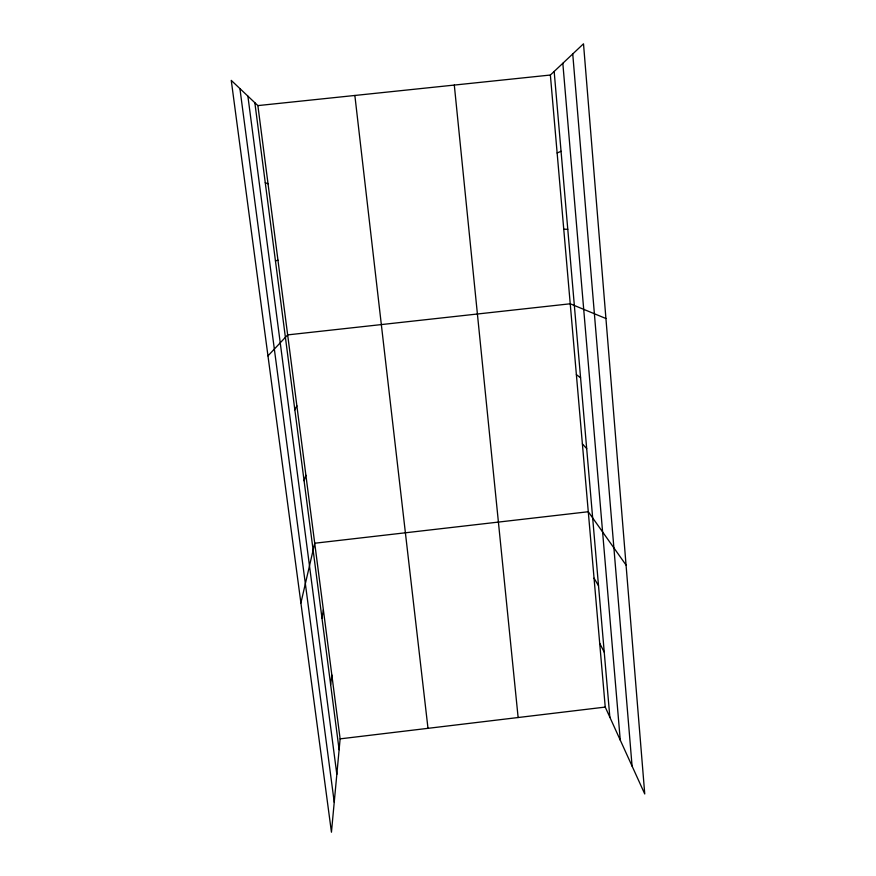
<?xml version="1.0" encoding="UTF-8"?>
<svg xmlns="http://www.w3.org/2000/svg" width="876" height="876" viewBox="0 0 876 876"><rect width="100%" height="100%" fill="white"/><g stroke="black" fill="none" stroke-linecap="round" stroke-linejoin="round"><path stroke-width="1.31" d="M340.129 738.862L331.446 832.2L231.253 80.384L257.883 105.602L340.129 738.862L605.239 707.085L644.747 793.963L583.504 43.8L550.369 75.029L257.883 105.602M330.635 684.594L331.829 674.991M321.974 618.084L323.364 609.795M300.895 602.94L314.725 543.23L588.289 511.737L626.055 565.064M304.082 480.738L305.899 475.252M294.84 409.804L296.876 405.818M267.968 355.875L287.667 334.895L570.232 303.786L605.929 318.514M557.136 153.004L561.045 151.274M275.447 260.917L277.966 260.183M563.761 229.238L567.768 229.26M265.264 182.734L268.045 183.774M576.375 374.578L580.58 377.841M582.398 443.88L586.69 448.632M594.048 578.193L598.516 585.748M599.71 643.302L604.232 652.16M247.886 96.13L336.833 774.329M239.914 88.586L334.238 802.241M254.839 102.722L339.121 749.725M354.857 95.462L427.992 728.328M454.305 85.071L518.132 717.532M554.169 71.449L609.849 717.214M550.369 75.029L605.239 707.085M562.83 63.291L620.263 740.121M572.74 53.94L632.078 766.106"/></g></svg>
